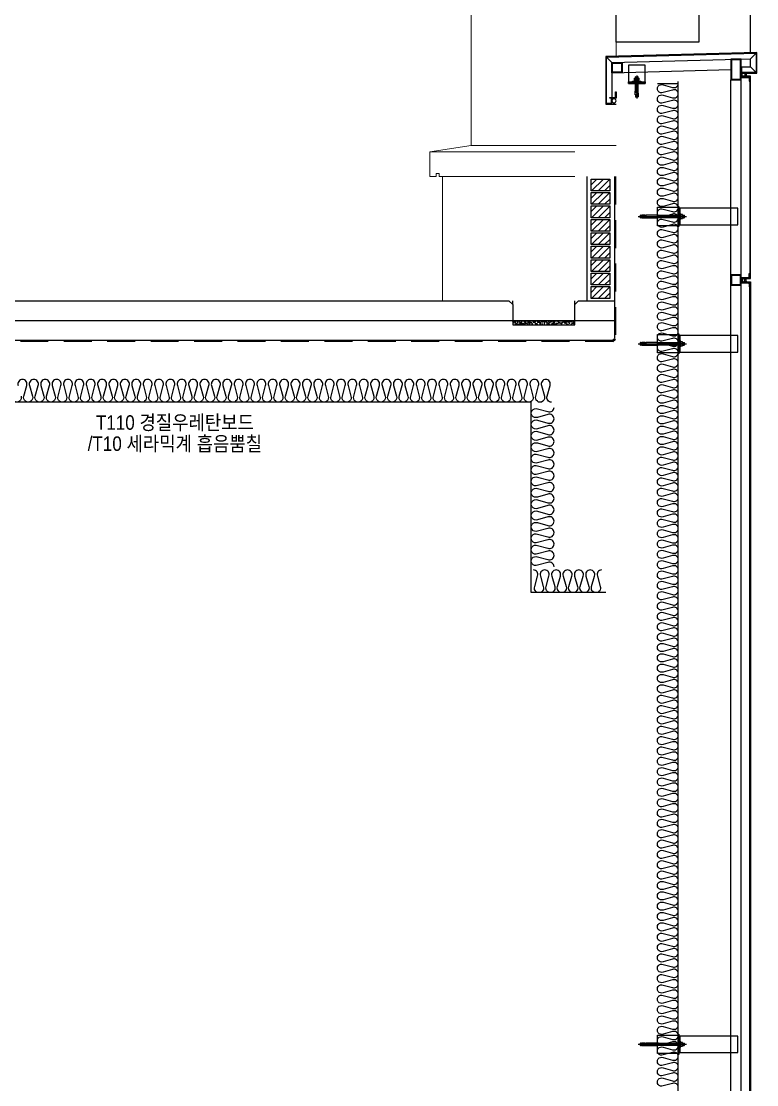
# Model space of a CAD drawing. Header units: millimetres. Extents: x 19868 to 801382, y -4805 to 85279.
# Drawn here: x 366712 to 370268, y 71291 to 76430 of the extents above; entities that cross this region are included whole.
import ezdxf
from ezdxf.enums import TextEntityAlignment as Align

# ---------------------------------------------------------------- set-up
doc = ezdxf.new("R2010")
doc.units = ezdxf.units.MM
doc.header["$LTSCALE"] = 250
doc.linetypes.add('HID', pattern=[2.8, 1.8, -1])
for name, color, linetype in [('0-Sheet', 7, 'Continuous'), ('A-ELE-4', 4, 'Continuous'), ('A-ELE-8', 8, 'Continuous'), ('A-ETC-8', 8, 'Continuous'), ('A-FIN', 6, 'Continuous'), ('A-FIN-8', 8, 'Continuous'), ('A-FIN-9', 7, 'Continuous'), ('A-HAT', 252, 'Continuous'), ('A-HAT-9', 9, 'Continuous'), ('A-HAT-WIREMESH', 9, 'g_mesh'), ('A-WALL', 3, 'Continuous'), ('A-WP', 1, 'HID'), ('ISL', 251, 'Continuous')]:
    doc.layers.add(name, color=color, linetype=linetype)
doc.layers.add('A-ELE-9', color=9, linetype='Continuous', lineweight=5)
doc.layers.add('NOPLOT', color=191, linetype='Continuous', plot=False)
doc.layers.add('NOPLOT-단열', color=225, linetype='Continuous', plot=False)
doc.styles.add('Gdim', font='')
doc.styles.get('Gdim').set_extended_font_data('Dotum')
doc.linetypes.add('g_mesh', pattern='A,10,-0.8,["X",Gdim,S=0.6,R=0,X=-0.15,Y=-0.3],-0.8', length=11.6)

# ---------------------------------------------------------------- blocks, each defined once
blk = doc.blocks.new('A$C17189e19')
at = {"layer": 'A-HAT-9'}
h = blk.add_hatch(dxfattribs=at)
h.set_pattern_fill('AR-SAND', color=256, scale=0.3)
h.set_pattern_definition([(37.5, (-113396.389, 321843.363), (-0.4800094, 14.6823971), [0, -11.5824, 0, -12.954, 0, -12.3825]), (7.5, (-113396.389, 321843.363), (13.4856985, 21.504753), [0, -6.2484, 0, -10.4394, 0, -4.0005]), (327.5, (-113405.761, 321843.363), (23.7297711, 0.04311554), [0, -3.81, 0, -13.716, 0, -17.907]), (317.5, (-113405.761, 321843.363), (22.9066936, 6.6878797), [0, -1.905, 0, -8.9916, 0, -10.287])])
h.paths.add_polyline_path([(0, -96), (300, -96), (300, -116), (0, -116)])
at = {"layer": 'A-FIN'}
for points in [[(-18, 0), (0, -18), (0, -116), (300, -116), (300, -18), (318, 0)], [(0, -96), (300, -96)]]:
    blk.add_lwpolyline(points, dxfattribs=at)
at = {"layer": 'NOPLOT'}
for p, q in [((0, -18), (0, 0)), ((300, -18), (300, 0))]:
    blk.add_line(p, q, dxfattribs=at)
blk = doc.blocks.new('A$C632c858f')
at = {"layer": 'A-ETC-8'}
blk.add_arc((-2.8, 0), 24, 341.8248, 18.1752, dxfattribs=at)
blk.add_ellipse((34, 0), major_axis=(7.59, 0), ratio=0.987937, dxfattribs=at)
blk = doc.blocks.new('A$Cae507117')
at = {"layer": 'A-ETC-8'}
for points in [[(-50, 0), (-50, -50), (0, -50), (0, 0)], [(-46.8, -3.2), (-46.8, -46.8), (-3.2, -46.8), (-3.2, -3.2)]]:
    blk.add_lwpolyline(points, close=True, dxfattribs=at)
blk = doc.blocks.new('너트 M12')
for p, q in [((-9, 0), (9, 0)), ((-9.5, -9), (-9.5, -0.5)), ((9, -9.5), (-9, -9.5)), ((0, -8.3), (0, -1.2)), ((9.5, -0.5), (9.5, -9))]:
    blk.add_line(p, q)
for centre, start, end in [((-9, -0.5), 90, 180), ((-9, -9), 180, 270), ((9, -0.5), 0, 90), ((9, -9), 270, 0)]:
    blk.add_arc(centre, 0.5, start, end)
at = {"extrusion": (0, 0, -1)}
for centre, major_axis, ratio, start_param, end_param in [((-4.8, -0.9), (-4.75, 0.31), 0.185359, -0.024388, 3.141593), ((4.8, -0.9), (4.75, 0.31), 0.185108, 3.141593, 6.30754), ((-4.8, -8.6), (4.75, 0.31), 0.187111, 0, 3.166211), ((4.8, -8.6), (-4.75, 0.31), 0.185991, 3.117121, 6.283185)]:
    blk.add_ellipse(centre, major_axis=major_axis, ratio=ratio, start_param=start_param, end_param=end_param, dxfattribs=at)
blk = doc.blocks.new('A$C5ebcaad0')
at = {"layer": 'A-ETC-8'}
for p, q in [((-449, -225), (-214, -225)), ((-439, -220.5), (-439, -229.5)), ((-437, -219), (-437.5, -219)), ((-437.5, -231), (-437, -231)), ((-426, -220.5), (-437, -219)), ((-437, -231), (-426, -229.5)), ((-431.6, -219.7), (-431.6, -221.5)), ((-431.6, -228.5), (-431.6, -230.2)), ((-431.1, -222.3), (-429.3, -223.5)), ((-431.1, -227.7), (-429.3, -226.5)), ((-415.6, -218.7), (-430.6, -218.7)), ((-430.6, -231.2), (-415.6, -231.2)), ((-421.1, -224), (-427.7, -224)), ((-421.1, -226), (-427.7, -226)), ((-426, -220.5), (-412, -220.5)), ((-426, -229.5), (-412, -229.5)), ((-420.6, -223.5), (-420.6, -223)), ((-420.6, -227), (-420.6, -226.5)), ((-416.6, -227), (-416.6, -223)), ((-415.6, -218.7), (-412.6, -218.7)), ((-415.6, -231.2), (-412.6, -231.2)), ((-412.6, -218.7), (-412.6, -231.2)), ((-412, -231), (-412, -219)), ((-409, -219), (-412, -219)), ((-412, -231), (-409, -231)), ((-409, -231), (-409, -219)), ((-355, -219), (-409, -219)), ((-409, -231), (-355, -231)), ((-355, -219), (-245.5, -219)), ((-245.5, -231), (-355, -231)), ((-234.2, -229.5), (-224, -229.5)), ((-234, -219), (-225.5, -219)), ((-234, -220.5), (-224, -220.5)), ((-234, -231), (-225.5, -231)), ((-225.5, -231), (-225.5, -219)), ((-224, -220.5), (-225.5, -219)), ((-224, -229.5), (-225.5, -231)), ((-224, -229.5), (-224, -220.5))]:
    blk.add_line(p, q, dxfattribs=at)
for points in [[(-255, -180.5), (-255, -269.5), (-355, -269.5), (-355, -180.5)], [(33.5, -185), (-251.5, -185), (-251.5, -265), (33.5, -265)], [(-251.5, -265), (-245.5, -265), (-245.5, -185), (-251.5, -185)], [(-245.5, -210), (-245.5, -240), (-243.5, -240), (-243.5, -210)]]:
    blk.add_lwpolyline(points, close=True, dxfattribs=at)
blk.add_lwpolyline([(-251.5, -177.5), (-251.5, -272.5, -0.414214), (-252.5, -273.5), (-255, -273.5), (-255, -176.5), (-252.5, -176.5, -0.414214)], format="xyb", close=True, dxfattribs=at)
for centre, radius, start, end in [((-437.5, -220.5), 1.5, 90, 180), ((-437.5, -229.5), 1.5, 180, 270), ((-430.6, -219.7), 1, 90, 180), ((-430.6, -221.5), 1, 180, 236.3099), ((-430.6, -228.5), 1, 123.6901, 180), ((-430.6, -230.2), 1, 180, 270), ((-427.7, -221), 3, 236.3099, 270), ((-427.7, -229), 3, 90, 123.6901), ((-421.1, -223.5), 0.5, 270, 0), ((-421.1, -226.5), 0.5, 0, 90), ((-418.6, -223), 2, 90, 180), ((-418.6, -227), 2, 180, 270), ((-418.6, -223), 2, 0, 90), ((-418.6, -227), 2, 270, 0)]:
    blk.add_arc(centre, radius, start, end, dxfattribs=at)
at = {"layer": 'A-ETC-8', "xscale": -1, "rotation": 90}
blk.add_blockref('너트 M12', (-243.5, -225), dxfattribs=at)
blk = doc.blocks.new('A$Cb620ea58')
at = {"layer": 'A-ELE-4', "elevation": 0}
blk.add_lwpolyline([(-944.3, 2610), (-1344.3, 2610), (-1344.3, -2240), (-944.3, -2240)], close=True, dxfattribs=at)
at = {"layer": 'A-ELE-8'}
blk.add_line((-1594.3, -2290, 0), (-1594.2, 2660, 0), dxfattribs=at)
at = {"layer": 'A-ELE-9'}
for p, q in [((-944.3, 2660, 0), (-944.3, -2308.6, 0)), ((-244.3, 2660, 0), (-244.3, -2740, 0))]:
    blk.add_line(p, q, dxfattribs=at)
blk = doc.blocks.new('M12-STUD ANCHOR')
at = {"layer": 'A-ETC-8'}
for p, q in [((28.7, 54.2), (28.7, -55.8)), ((17.8, 33.7), (17.8, 40.7)), ((28.2, 30.2), (18, 31.2)), ((18, 28.2), (18, 31.2)), ((18, 31.2), (29.2, 31.2)), ((28.2, 27.2), (18, 28.2)), ((28.7, 42.2), (19.2, 42.2)), ((28.7, 32.2), (19.2, 32.2)), ((22.7, 48), (23.9, 49.2)), ((34.7, 48), (22.7, 48)), ((22.7, -20.8), (22.7, 48)), ((23.3, 33.7), (23.3, 40.7)), ((33.5, 49.2), (23.9, 49.2)), ((23.9, -20.8), (23.9, 49.2)), ((28.2, 27.2), (28.2, 30.2)), ((39.5, 28.2), (28.2, 28.2)), ((28.7, 42.2), (38.2, 42.2)), ((28.7, 32.2), (38.2, 32.2)), ((29.2, 29.2), (29.2, 32.2)), ((39.5, 31.2), (29.2, 32.2)), ((39.5, 28.2), (29.2, 29.2)), ((33.5, 49.2), (34.7, 48)), ((33.5, -20.8), (33.5, 49.2)), ((34.2, 33.7), (34.2, 40.7)), ((34.7, -20.8), (34.7, 48)), ((39.5, 28.2), (39.5, 31.2)), ((39.7, 33.7), (39.7, 40.7)), ((20.5, -38.8), (21.7, -20.8)), ((28.7, -38.8), (20.5, -38.8)), ((21.7, -20.8), (24.3, -20.8)), ((22.7, -18.4), (34.7, -18.4)), ((22.7, -38.8), (22.7, -48.4)), ((22.7, -41.2), (34.7, -41.2)), ((22.7, -42.4), (34.7, -42.4)), ((22.7, -48.4), (28.7, -48.4)), ((28.7, -50.8), (22.7, -48.4)), ((28.7, -20.8), (24.8, -20.8)), ((25.8, -32.3), (32, -26.1)), ((26.2, -32.6), (32.3, -26.5)), ((31.1, -35.9), (27.5, -35.9)), ((31.1, -36.4), (27.5, -36.4)), ((35.7, -20.8), (28.7, -20.8)), ((31.1, -38.8), (28.7, -38.8)), ((28.7, -50.8), (34.7, -48.4)), ((34.7, -48.4), (28.7, -48.4)), ((32.3, -38.8), (36.9, -38.8)), ((34.7, -38.8), (34.7, -48.4)), ((36.9, -38.8), (35.7, -20.8))]:
    blk.add_line(p, q, dxfattribs=at)
for centre, radius, start, end in [((19.2, 40.7), 1.47, 90, 180), ((19.2, 33.7), 1.47, 180, 270), ((21.8, 40.7), 1.47, 360, 90), ((21.8, 33.7), 1.47, 270, 360), ((24.7, 40.7), 1.47, 90, 180), ((24.7, 33.7), 1.47, 180, 270), ((32.8, 40.7), 1.47, 360, 90), ((32.8, 33.7), 1.47, 270, 360), ((35.7, 40.7), 1.47, 90, 180), ((35.7, 33.7), 1.47, 180, 270), ((38.2, 40.7), 1.47, 360, 90), ((38.2, 33.7), 1.47, 270, 360), ((27.7, -21.9), 3.6, 161.9622, 315), ((27.7, -21.9), 3.12, 159.0667, 315), ((27.5, -34), 2.4, 135, 270), ((27.5, -34), 1.92, 135, 270), ((31.1, -25.3), 1.68, 315, 135), ((31.1, -25.3), 1.2, 315, 135), ((31.1, -37.6), 1.68, 314.4153, 90), ((31.1, -37.6), 1.2, 270, 90)]:
    blk.add_arc(centre, radius, start, end, dxfattribs=at)
blk = doc.blocks.new('A$C7453124a')
at = {"layer": 'A-ETC-8'}
for points in [[(-40, 88.4), (40, 88.4), (40, 0), (-40, 0)], [(-40, 8), (-40, 0), (40, 0), (40, 8)], [(-20, 8), (20, 8), (20, 12), (-20, 12)]]:
    blk.add_lwpolyline(points, close=True, dxfattribs=at)
blk.add_blockref('M12-STUD ANCHOR', (-28.7, -16.2), dxfattribs=at)
blk = doc.blocks.new('A$C74a2a393')
at = {"layer": 'A-ETC-8'}
for points in [[(-50, -100), (-50, 0), (0, 0), (0, -100)], [(-46.8, -96.8), (-46.8, -3.2), (-3.2, -3.2), (-3.2, -96.8)]]:
    blk.add_lwpolyline(points, close=True, dxfattribs=at)
blk = doc.blocks.new('A$Cfc30cc22')
at = {"layer": '0-Sheet'}
for p, q in [((47, -97), (47, 127.1)), ((50, 130), (50, -100)), ((8, -73), (8, -70)), ((8, -70), (20, -70)), ((20, -73), (8, -73)), ((20, -100), (20, -73)), ((50, -100), (20, -100)), ((23, -70), (23, -97)), ((23, -97), (47, -97))]:
    blk.add_line(p, q, dxfattribs=at)
at = {"layer": 'A-ETC-8'}
for p, q in [((-650, 120.1), (-677, 147)), ((20, 100.9), (-650, 120.1)), ((-650, 80), (-650, 120.1)), ((20, 100.9), (47, 127)), ((-677, 53), (-650, 80)), ((-608, 80), (-650, 80)), ((-608, 53), (-608, 80)), ((18.5, 50.9), (-555, 67.8)), ((20, 50.9), (20, -70))]:
    blk.add_line(p, q, dxfattribs=at)
blk.add_lwpolyline([(-642, 31), (-607, 31), (-607, 42), (-605, 42), (-605, 29), (-640.3, 29, -0.226541), (-644, 25.3), (-644, 10.6), (-646, 10.6), (-646, 27, 0.414214)], format="xyb", close=True, dxfattribs=at)
blk.add_lwpolyline([(0, -70), (30, -70), (30, -67), (3, -67), (3, -40), (0, -40)], close=True, dxfattribs=at)
blk.add_arc((10, -163.7), 64.5, 81.0843, 98.9157, dxfattribs=at)
blk.add_ellipse((10, -83.5), major_axis=(0, 10), ratio=0.999542, dxfattribs=at)
at = {"layer": 'A-FIN-9'}
for p, q in [((-680, 50), (-680, 150)), ((-680, 150), (50, 130)), ((47, 127), (-677, 147)), ((-677, 147), (-677, 53)), ((-677, 53), (-605, 53)), ((-605, 53), (-605, 43)), ((-608, 50), (-680, 50)), ((-608, 43), (-608, 50)), ((-605, 43), (-608, 43))]:
    blk.add_line(p, q, dxfattribs=at)
at = {"layer": 'A-ETC-8'}
for name, p in [('A$C74a2a393', (-555, 117.8)), ('A$C7453124a', (-100, 0)), ('A$Cae507117', (20, 100.9))]:
    blk.add_blockref(name, p, dxfattribs=at)
at = {"layer": 'A-ETC-8', "xscale": -1, "rotation": 180}
blk.add_blockref('A$C632c858f', (-650, 42.5), dxfattribs=at)

msp = doc.modelspace()

# ---------------------------------------------------------------- hatches: boundary and pattern name
at = {"layer": 'A-HAT', "lineweight": -3}
h = msp.add_hatch(dxfattribs=at)
h.set_pattern_fill('ANSI31', color=256, scale=7, style=0)
h.set_pattern_definition([(45, (245182.234, 77989.054), (-15.7154482, 15.7154482), [])])
h.paths.add_polyline_path([(369468.2, 75667.4), (369558.2, 75667.4), (369558.2, 75610.4), (369468.2, 75610.4)])
h = msp.add_hatch(dxfattribs=at)
h.set_pattern_fill('ANSI31', color=256, scale=7, style=0)
h.set_pattern_definition([(45, (245182.234, 77924.054), (-15.7154482, 15.7154482), [])])
h.paths.add_polyline_path([(369468.2, 75602.4), (369558.2, 75602.4), (369558.2, 75545.4), (369468.2, 75545.4)])
h = msp.add_hatch(dxfattribs=at)
h.set_pattern_fill('ANSI31', color=256, scale=7, style=0)
h.set_pattern_definition([(45, (245182.234, 77859.054), (-15.7154482, 15.7154482), [])])
h.paths.add_polyline_path([(369468.2, 75537.4), (369558.2, 75537.4), (369558.2, 75480.4), (369468.2, 75480.4)])
h = msp.add_hatch(dxfattribs=at)
h.set_pattern_fill('ANSI31', color=256, scale=7, style=0)
h.set_pattern_definition([(45, (245182.234, 77794.054), (-15.7154482, 15.7154482), [])])
h.paths.add_polyline_path([(369468.2, 75472.4), (369558.2, 75472.4), (369558.2, 75415.4), (369468.2, 75415.4)])
h = msp.add_hatch(dxfattribs=at)
h.set_pattern_fill('ANSI31', color=256, scale=7, style=0)
h.set_pattern_definition([(45, (245182.234, 77729.054), (-15.7154482, 15.7154482), [])])
h.paths.add_polyline_path([(369468.2, 75407.4), (369558.2, 75407.4), (369558.2, 75350.4), (369468.2, 75350.4)])
h = msp.add_hatch(dxfattribs=at)
h.set_pattern_fill('ANSI31', color=256, scale=7, style=0)
h.set_pattern_definition([(45, (245182.234, 77664.054), (-15.7154482, 15.7154482), [])])
h.paths.add_polyline_path([(369468.2, 75342.4), (369558.2, 75342.4), (369558.2, 75285.4), (369468.2, 75285.4)])
h = msp.add_hatch(dxfattribs=at)
h.set_pattern_fill('ANSI31', color=256, scale=7, style=0)
h.set_pattern_definition([(45, (245182.234, 77599.054), (-15.7154482, 15.7154482), [])])
h.paths.add_polyline_path([(369468.2, 75277.4), (369558.2, 75277.4), (369558.2, 75220.4), (369468.2, 75220.4)])
h = msp.add_hatch(dxfattribs=at)
h.set_pattern_fill('ANSI31', color=256, scale=7, style=0)
h.set_pattern_definition([(45, (245182.234, 77534.054), (-15.7154482, 15.7154482), [])])
h.paths.add_polyline_path([(369468.2, 75212.4), (369558.2, 75212.4), (369558.2, 75155.4), (369468.2, 75155.4)])
h = msp.add_hatch(dxfattribs=at)
h.set_pattern_fill('ANSI31', color=256, scale=7, style=0)
h.set_pattern_definition([(45, (245182.234, 77469.054), (-15.7154482, 15.7154482), [])])
h.paths.add_polyline_path([(369468.2, 75147.4), (369558.2, 75147.4), (369558.2, 75090.4), (369468.2, 75090.4)])

# ---------------------------------------------------------------- linework, layer by layer
at = {"layer": 'A-ELE-9'}
for p, q in [((369388.2, 75798.9, 0), (368688.2, 75798.9)), ((369588.2, 75828.9), (368888.2, 75828.9)), ((369388.2, 75678.9, 0), (368733.2, 75678.9))]:
    msp.add_line(p, q, dxfattribs=at)
for points in [[(368888.2, 75828.9), (368688.2, 75798.9), (368688.2, 75678.9), (368718.2, 75678.9), (368718.2, 75693.9), (368733.2, 75693.9), (368733.2, 75678.9)], [(368748.2, 75678.9), (368748.2, 75078.9)]]:
    msp.add_lwpolyline(points, dxfattribs=at)
at = {"layer": 'A-ETC-8'}
for p, q in [((370143.2, 51178.9), (370143.2, 76146.7)), ((370193.2, 51178.9), (370193.2, 76146.7))]:
    msp.add_line(p, q, dxfattribs=at)
for points in [[(370230.2, 75190.4), (370195.2, 75190.4), (370195.2, 75179.4), (370193.2, 75179.4), (370193.2, 75192.4), (370228.6, 75192.4, -0.226541), (370232.2, 75196.1), (370232.2, 75210.8), (370234.2, 75210.8), (370234.2, 75194.4, 0.414214)], [(370230.2, 75167.4), (370195.2, 75167.4), (370195.2, 75178.4), (370193.2, 75178.4), (370193.2, 75165.4), (370228.6, 75165.4, 0.226541), (370232.2, 75161.8), (370232.2, 75147.1), (370234.2, 75147.1), (370234.2, 75163.4, -0.414214)]]:
    msp.add_lwpolyline(points, format="xyb", close=True, dxfattribs=at)
at = {"layer": 'A-FIN'}
for p, q in [((369448.2, 75078.9), (369448.2, 75678.9)), ((344506.2, 75078.9), (369070.2, 75078.9)), ((369406.2, 75078.9), (369580.2, 75078.9))]:
    msp.add_line(p, q, dxfattribs=at)
for points in [[(370197.2, 75190.4), (370197.2, 75186.4), (370238.2, 75186.4), (370238.2, 76163.9), (370195.2, 76163.9), (370195.2, 76159.9), (370234.2, 76159.9), (370234.2, 75190.4), (370197.2, 75190.4)], [(370197.2, 75167.4), (370197.2, 75171.4), (370238.2, 75171.4), (370238.2, 71186.4), (370197.2, 71186.4), (370197.2, 71190.4), (370234.2, 71190.4), (370234.2, 75167.4), (370197.2, 75167.4)]]:
    msp.add_lwpolyline(points, close=True, dxfattribs=at)
at = {"layer": 'A-FIN-8'}
for p, q in [((369580.2, 75678.9), (369580.2, 74897.1)), ((369570, 74886.9), (343906.4, 74886.9)), ((369570, 74886.9), (369580.2, 74897.1))]:
    msp.add_line(p, q, dxfattribs=at)
at = {"layer": 'A-HAT-WIREMESH', "ltscale": 0.6}
msp.add_line((369580.2, 74982.9), (343996.2, 74982.9), dxfattribs=at)
at = {"layer": 'A-WALL'}
for points in [[(369558.2, 75667.4), (369558.2, 75610.4), (369468.2, 75610.4), (369468.2, 75667.4)], [(369558.2, 75602.4), (369558.2, 75545.4), (369468.2, 75545.4), (369468.2, 75602.4)], [(369558.2, 75537.4), (369558.2, 75480.4), (369468.2, 75480.4), (369468.2, 75537.4)], [(369558.2, 75472.4), (369558.2, 75415.4), (369468.2, 75415.4), (369468.2, 75472.4)], [(369558.2, 75407.4), (369558.2, 75350.4), (369468.2, 75350.4), (369468.2, 75407.4)], [(369558.2, 75342.4), (369558.2, 75285.4), (369468.2, 75285.4), (369468.2, 75342.4)], [(369558.2, 75277.4), (369558.2, 75220.4), (369468.2, 75220.4), (369468.2, 75277.4)], [(369558.2, 75212.4), (369558.2, 75155.4), (369468.2, 75155.4), (369468.2, 75212.4)], [(369558.2, 75147.4), (369558.2, 75090.4), (369468.2, 75090.4), (369468.2, 75147.4)]]:
    msp.add_lwpolyline(points, close=True, dxfattribs=at)
at = {"layer": 'A-WP', "ltscale": 0.3}
for p, q in [((369585.2, 75678.9), (369585.2, 74894.1)), ((369573.1, 74881.9), (343903.4, 74881.9)), ((369573.1, 74881.9), (369585.2, 74894.1))]:
    msp.add_line(p, q, dxfattribs=at)
at = {"layer": 'ISL'}
for p, q in [((369788.2, 76128.9), (369888.2, 76128.9)), ((369888.2, 50558.9), (369888.2, 76138.6))]:
    msp.add_line(p, q, dxfattribs=at)
for points in [[(369888.2, 71278.9, 0.524856), (369861.1, 71297.6), (369815.3, 71285.2, -1.449198), (369815.3, 71322.6), (369861.1, 71310.2, 0.524856), (369888.2, 71328.9, 0.524856), (369861.1, 71347.6), (369815.3, 71335.2, -1.449198), (369815.3, 71372.6), (369861.1, 71360.2, 0.524856), (369888.2, 71378.9, 0.524856), (369861.1, 71397.6), (369815.3, 71385.2, -1.449198), (369815.3, 71422.6), (369861.1, 71410.2, 0.524856), (369888.2, 71428.9, 0.524856), (369861.1, 71447.6), (369815.3, 71435.2, -1.449198), (369815.3, 71472.6), (369861.1, 71460.2, 0.524856), (369888.2, 71478.9, 0.524856), (369861.1, 71497.6), (369815.3, 71485.2, -1.449198), (369815.3, 71522.6), (369861.1, 71510.2, 0.524856), (369888.2, 71528.9, 0.524856), (369861.1, 71547.6), (369815.3, 71535.2, -1.449198), (369815.3, 71572.6), (369861.1, 71560.2, 0.524856), (369888.2, 71578.9, 0.524856), (369861.1, 71597.6), (369815.3, 71585.2, -1.449198), (369815.3, 71622.6), (369861.1, 71610.2, 0.524856), (369888.2, 71628.9, 0.524856), (369861.1, 71647.6), (369815.3, 71635.2, -1.449198), (369815.3, 71672.6), (369861.1, 71660.2, 0.524856), (369888.2, 71678.9, 0.524856), (369861.1, 71697.6), (369815.3, 71685.2, -1.449198), (369815.3, 71722.6), (369861.1, 71710.2, 0.524856), (369888.2, 71728.9, 0.524856), (369861.1, 71747.6), (369815.3, 71735.2, -1.449198), (369815.3, 71772.6), (369861.1, 71760.2, 0.524856), (369888.2, 71778.9, 0.524856), (369861.1, 71797.6), (369815.3, 71785.2, -1.449198), (369815.3, 71822.6), (369861.1, 71810.2, 0.524856), (369888.2, 71828.9, 0.524856), (369861.1, 71847.6), (369815.3, 71835.2, -1.449198), (369815.3, 71872.6), (369861.1, 71860.2, 0.524856), (369888.2, 71878.9, 0.524856), (369861.1, 71897.6), (369815.3, 71885.2, -1.449198), (369815.3, 71922.6), (369861.1, 71910.2, 0.524856), (369888.2, 71928.9, 0.524856), (369861.1, 71947.6), (369815.3, 71935.2, -1.449198), (369815.3, 71972.6), (369861.1, 71960.2, 0.524856), (369888.2, 71978.9, 0.524856), (369861.1, 71997.6), (369815.3, 71985.2, -1.449198), (369815.3, 72022.6), (369861.1, 72010.2, 0.524856), (369888.2, 72028.9, 0.524856), (369861.1, 72047.6), (369815.3, 72035.2, -1.449198), (369815.3, 72072.6), (369861.1, 72060.2, 0.524856), (369888.2, 72078.9, 0.524856), (369861.1, 72097.6), (369815.3, 72085.2, -1.449198), (369815.3, 72122.6), (369861.1, 72110.2, 0.524856), (369888.2, 72128.9, 0.524856), (369861.1, 72147.6), (369815.3, 72135.2, -1.449198), (369815.3, 72172.6), (369861.1, 72160.2, 0.524856), (369888.2, 72178.9, 0.524856), (369861.1, 72197.6), (369815.3, 72185.2, -1.449198), (369815.3, 72222.6), (369861.1, 72210.2, 0.524856), (369888.2, 72228.9, 0.524856), (369861.1, 72247.6), (369815.3, 72235.2, -1.449198), (369815.3, 72272.6), (369861.1, 72260.2, 0.524856), (369888.2, 72278.9, 0.524856), (369861.1, 72297.6), (369815.3, 72285.2, -1.449198), (369815.3, 72322.6), (369861.1, 72310.2, 0.524856), (369888.2, 72328.9, 0.524856), (369861.1, 72347.6), (369815.3, 72335.2, -1.449198), (369815.3, 72372.6), (369861.1, 72360.2, 0.524856), (369888.2, 72378.9, 0.524856), (369861.1, 72397.6), (369815.3, 72385.2, -1.449198), (369815.3, 72422.6), (369861.1, 72410.2, 0.524856), (369888.2, 72428.9, 0.524856), (369861.1, 72447.6), (369815.3, 72435.2, -1.449198), (369815.3, 72472.6), (369861.1, 72460.2, 0.524856), (369888.2, 72478.9, 0.524856), (369861.1, 72497.6), (369815.3, 72485.2, -1.449198), (369815.3, 72522.6), (369861.1, 72510.2, 0.524856), (369888.2, 72528.9, 0.524856), (369861.1, 72547.6), (369815.3, 72535.2, -1.449198), (369815.3, 72572.6), (369861.1, 72560.2, 0.524856), (369888.2, 72578.9, 0.524856), (369861.1, 72597.6), (369815.3, 72585.2, -1.449198), (369815.3, 72622.6), (369861.1, 72610.2, 0.524856), (369888.2, 72628.9, 0.524856), (369861.1, 72647.6), (369815.3, 72635.2, -1.449198), (369815.3, 72672.6), (369861.1, 72660.2, 0.524856), (369888.2, 72678.9, 0.524856), (369861.1, 72697.6), (369815.3, 72685.2, -1.449198), (369815.3, 72722.6), (369861.1, 72710.2, 0.524856), (369888.2, 72728.9, 0.524856), (369861.1, 72747.6), (369815.3, 72735.2, -1.449198), (369815.3, 72772.6), (369861.1, 72760.2, 0.524856), (369888.2, 72778.9, 0.524856), (369861.1, 72797.6), (369815.3, 72785.2, -1.449198), (369815.3, 72822.6), (369861.1, 72810.2, 0.524856), (369888.2, 72828.9, 0.524856), (369861.1, 72847.6), (369815.3, 72835.2, -1.449198), (369815.3, 72872.6), (369861.1, 72860.2, 0.524856), (369888.2, 72878.9, 0.524856), (369861.1, 72897.6), (369815.3, 72885.2, -1.449198), (369815.3, 72922.6), (369861.1, 72910.2, 0.524856), (369888.2, 72928.9, 0.524856), (369861.1, 72947.6), (369815.3, 72935.2, -1.449198), (369815.3, 72972.6), (369861.1, 72960.2, 0.524856), (369888.2, 72978.9, 0.524856), (369861.1, 72997.6), (369815.3, 72985.2, -1.449198), (369815.3, 73022.6), (369861.1, 73010.2, 0.524856), (369888.2, 73028.9, 0.524856), (369861.1, 73047.6), (369815.3, 73035.2, -1.449198), (369815.3, 73072.6), (369861.1, 73060.2, 0.524856), (369888.2, 73078.9, 0.524856), (369861.1, 73097.6), (369815.3, 73085.2, -1.449198), (369815.3, 73122.6), (369861.1, 73110.2, 0.524856), (369888.2, 73128.9, 0.524856), (369861.1, 73147.6), (369815.3, 73135.2, -1.449198), (369815.3, 73172.6), (369861.1, 73160.2, 0.524856), (369888.2, 73178.9, 0.524856), (369861.1, 73197.6), (369815.3, 73185.2, -1.449198), (369815.3, 73222.6), (369861.1, 73210.2, 0.524856), (369888.2, 73228.9, 0.524856), (369861.1, 73247.6), (369815.3, 73235.2, -1.449198), (369815.3, 73272.6), (369861.1, 73260.2, 0.524856), (369888.2, 73278.9, 0.524856), (369861.1, 73297.6), (369815.3, 73285.2, -1.449198), (369815.3, 73322.6), (369861.1, 73310.2, 0.524856), (369888.2, 73328.9, 0.524856), (369861.1, 73347.6), (369815.3, 73335.2, -1.449198), (369815.3, 73372.6), (369861.1, 73360.2, 0.524856), (369888.2, 73378.9, 0.524856), (369861.1, 73397.6), (369815.3, 73385.2, -1.449198), (369815.3, 73422.6), (369861.1, 73410.2, 0.524856), (369888.2, 73428.9, 0.524856), (369861.1, 73447.6), (369815.3, 73435.2, -1.449198), (369815.3, 73472.6), (369861.1, 73460.2, 0.524856), (369888.2, 73478.9, 0.524856), (369861.1, 73497.6), (369815.3, 73485.2, -1.449198), (369815.3, 73522.6), (369861.1, 73510.2, 0.524856), (369888.2, 73528.9, 0.524856), (369861.1, 73547.6), (369815.3, 73535.2, -1.449198), (369815.3, 73572.6), (369861.1, 73560.2, 0.524856), (369888.2, 73578.9, 0.524856), (369861.1, 73597.6), (369815.3, 73585.2, -1.449198), (369815.3, 73622.6), (369861.1, 73610.2, 0.524856), (369888.2, 73628.9, 0.524856), (369861.1, 73647.6), (369815.3, 73635.2, -1.449198), (369815.3, 73672.6), (369861.1, 73660.2, 0.524856), (369888.2, 73678.9, 0.524856), (369861.1, 73697.6), (369815.3, 73685.2, -1.449198), (369815.3, 73722.6), (369861.1, 73710.2, 0.524856), (369888.2, 73728.9, 0.524856), (369861.1, 73747.6), (369815.3, 73735.2, -1.449198), (369815.3, 73772.6), (369861.1, 73760.2, 0.524856), (369888.2, 73778.9, 0.524856), (369861.1, 73797.6), (369815.3, 73785.2, -1.449198), (369815.3, 73822.6), (369861.1, 73810.2, 0.524856), (369888.2, 73828.9, 0.524856), (369861.1, 73847.6), (369815.3, 73835.2, -1.449198), (369815.3, 73872.6), (369861.1, 73860.2, 0.524856), (369888.2, 73878.9, 0.524856), (369861.1, 73897.6), (369815.3, 73885.2, -1.449198), (369815.3, 73922.6), (369861.1, 73910.2, 0.524856), (369888.2, 73928.9, 0.524856), (369861.1, 73947.6), (369815.3, 73935.2, -1.449198), (369815.3, 73972.6), (369861.1, 73960.2, 0.524856), (369888.2, 73978.9, 0.524856), (369861.1, 73997.6), (369815.3, 73985.2, -1.449198), (369815.3, 74022.6), (369861.1, 74010.2, 0.524856), (369888.2, 74028.9, 0.524856), (369861.1, 74047.6), (369815.3, 74035.2, -1.449198), (369815.3, 74072.6), (369861.1, 74060.2, 0.524856), (369888.2, 74078.9, 0.524856), (369861.1, 74097.6), (369815.3, 74085.2, -1.449198), (369815.3, 74122.6), (369861.1, 74110.2, 0.524856), (369888.2, 74128.9, 0.524856), (369861.1, 74147.6), (369815.3, 74135.2, -1.449198), (369815.3, 74172.6), (369861.1, 74160.2, 0.524856), (369888.2, 74178.9, 0.524856), (369861.1, 74197.6), (369815.3, 74185.2, -1.449198), (369815.3, 74222.6), (369861.1, 74210.2, 0.524856), (369888.2, 74228.9, 0.524856), (369861.1, 74247.6), (369815.3, 74235.2, -1.449198), (369815.3, 74272.6), (369861.1, 74260.2, 0.524856), (369888.2, 74278.9, 0.524856), (369861.1, 74297.6), (369815.3, 74285.2, -1.449198), (369815.3, 74322.6), (369861.1, 74310.2, 0.524856), (369888.2, 74328.9, 0.524856), (369861.1, 74347.6), (369815.3, 74335.2, -1.449198), (369815.3, 74372.6), (369861.1, 74360.2, 0.524856), (369888.2, 74378.9, 0.524856), (369861.1, 74397.6), (369815.3, 74385.2, -1.449198), (369815.3, 74422.6), (369861.1, 74410.2, 0.524856), (369888.2, 74428.9, 0.524856), (369861.1, 74447.6), (369815.3, 74435.2, -1.449198), (369815.3, 74472.6), (369861.1, 74460.2, 0.524856), (369888.2, 74478.9, 0.524856), (369861.1, 74497.6), (369815.3, 74485.2, -1.449198), (369815.3, 74522.6), (369861.1, 74510.2, 0.524856), (369888.2, 74528.9, 0.524856), (369861.1, 74547.6), (369815.3, 74535.2, -1.449198), (369815.3, 74572.6), (369861.1, 74560.2, 0.524856), (369888.2, 74578.9, 0.524856), (369861.1, 74597.6), (369815.3, 74585.2, -1.449198), (369815.3, 74622.6), (369861.1, 74610.2, 0.524856), (369888.2, 74628.9, 0.524856), (369861.1, 74647.6), (369815.3, 74635.2, -1.449198), (369815.3, 74672.6), (369861.1, 74660.2, 0.524856), (369888.2, 74678.9, 0.524856), (369861.1, 74697.6), (369815.3, 74685.2, -1.449198), (369815.3, 74722.6), (369861.1, 74710.2, 0.524856), (369888.2, 74728.9, 0.524856), (369861.1, 74747.6), (369815.3, 74735.2, -1.449198), (369815.3, 74772.6), (369861.1, 74760.2, 0.524856), (369888.2, 74778.9, 0.524856), (369861.1, 74797.6), (369815.3, 74785.2, -1.449198), (369815.3, 74822.6), (369861.1, 74810.2, 0.524856), (369888.2, 74828.9, 0.524856), (369861.1, 74847.6), (369815.3, 74835.2, -1.449198), (369815.3, 74872.6), (369861.1, 74860.2, 0.524856), (369888.2, 74878.9, 0.524856), (369861.1, 74897.6), (369815.3, 74885.2, -1.449198), (369815.3, 74922.6), (369861.1, 74910.2, 0.524856), (369888.2, 74928.9, 0.524856), (369861.1, 74947.6), (369815.3, 74935.2, -1.449198), (369815.3, 74972.6), (369861.1, 74960.2, 0.524856), (369888.2, 74978.9, 0.524856), (369861.1, 74997.6), (369815.3, 74985.2, -1.449198), (369815.3, 75022.6), (369861.1, 75010.2, 0.524856), (369888.2, 75028.9, 0.524856), (369861.1, 75047.6), (369815.3, 75035.2, -1.449198), (369815.3, 75072.6), (369861.1, 75060.2, 0.524856), (369888.2, 75078.9, 0.524856), (369861.1, 75097.6), (369815.3, 75085.2, -1.449198), (369815.3, 75122.6), (369861.1, 75110.2, 0.524856), (369888.2, 75128.9, 0.524856), (369861.1, 75147.6), (369815.3, 75135.2, -1.449198), (369815.3, 75172.6), (369861.1, 75160.2, 0.524856), (369888.2, 75178.9, 0.524856), (369861.1, 75197.6), (369815.3, 75185.2, -1.449198), (369815.3, 75222.6), (369861.1, 75210.2, 0.524856), (369888.2, 75228.9, 0.524856), (369861.1, 75247.6), (369815.3, 75235.2, -1.449198), (369815.3, 75272.6), (369861.1, 75260.2, 0.524856), (369888.2, 75278.9, 0.524856), (369861.1, 75297.6), (369815.3, 75285.2, -1.449198), (369815.3, 75322.6), (369861.1, 75310.2, 0.524856), (369888.2, 75328.9, 0.524856), (369861.1, 75347.6), (369815.3, 75335.2, -1.449198), (369815.3, 75372.6), (369861.1, 75360.2, 0.524856), (369888.2, 75378.9, 0.524856), (369861.1, 75397.6), (369815.3, 75385.2, -1.449198), (369815.3, 75422.6), (369861.1, 75410.2, 0.524856), (369888.2, 75428.9, 0.524856), (369861.1, 75447.6), (369815.3, 75435.2, -1.449198), (369815.3, 75472.6), (369861.1, 75460.2, 0.524856), (369888.2, 75478.9, 0.524856), (369861.1, 75497.6), (369815.3, 75485.2, -1.449198), (369815.3, 75522.6), (369861.1, 75510.2, 0.524856), (369888.2, 75528.9, 0.524856), (369861.1, 75547.6), (369815.3, 75535.2, -1.449198), (369815.3, 75572.6), (369861.1, 75560.2, 0.524856), (369888.2, 75578.9, 0.524856), (369861.1, 75597.6), (369815.3, 75585.2, -1.449198), (369815.3, 75622.6), (369861.1, 75610.2, 0.524856), (369888.2, 75628.9, 0.524856), (369861.1, 75647.6), (369815.3, 75635.2, -1.449198), (369815.3, 75672.6), (369861.1, 75660.2, 0.524856), (369888.2, 75678.9, 0.524856), (369861.1, 75697.6), (369815.3, 75685.2, -1.449198), (369815.3, 75722.6), (369861.1, 75710.2, 0.524856), (369888.2, 75728.9, 0.524856), (369861.1, 75747.6), (369815.3, 75735.2, -1.449198), (369815.3, 75772.6), (369861.1, 75760.2, 0.524856), (369888.2, 75778.9, 0.524856), (369861.1, 75797.6), (369815.3, 75785.2, -1.449198), (369815.3, 75822.6), (369861.1, 75810.2, 0.524856), (369888.2, 75828.9, 0.524856), (369861.1, 75847.6), (369815.3, 75835.2, -1.449198), (369815.3, 75872.6), (369861.1, 75860.2, 0.524856), (369888.2, 75878.9, 0.524856), (369861.1, 75897.6), (369815.3, 75885.2, -1.449198), (369815.3, 75922.6), (369861.1, 75910.2, 0.524856), (369888.2, 75928.9, 0.524856), (369861.1, 75947.6), (369815.3, 75935.2, -1.449198), (369815.3, 75972.6), (369861.1, 75960.2, 0.524856), (369888.2, 75978.9, 0.524856), (369861.1, 75997.6), (369815.3, 75985.2, -1.449198), (369815.3, 76022.6), (369861.1, 76010.2, 0.524856), (369888.2, 76028.9, 0.524856), (369861.1, 76047.6), (369815.3, 76035.2, -1.449198), (369815.3, 76072.6), (369861.1, 76060.2, 0.524856), (369888.2, 76078.9, 0.524856), (369861.1, 76097.6), (369815.3, 76085.2, -1.449198), (369815.3, 76122.6), (369861.1, 76110.2, 0.524856), (369888.2, 76128.9)], [(369275.7, 74588.9, -0.524933), (369255.1, 74618.7), (369268.8, 74669.1, 0.524856), (369248.2, 74698.9, 0.524856), (369227.6, 74669.1), (369241.3, 74618.7, -1.449198), (369200.1, 74618.7), (369213.8, 74669.1, 0.524856), (369193.2, 74698.9, 0.524856), (369172.6, 74669.1), (369186.3, 74618.7, -1.449198), (369145.1, 74618.7), (369158.8, 74669.1, 0.524856), (369138.2, 74698.9, 0.524856), (369117.6, 74669.1), (369131.3, 74618.7, -1.449198), (369090.1, 74618.7), (369103.8, 74669.1, 0.524856), (369083.2, 74698.9, 0.524856), (369062.6, 74669.1), (369076.3, 74618.7, -1.449198), (369035.1, 74618.7), (369048.8, 74669.1, 0.524856), (369028.2, 74698.9, 0.524856), (369007.6, 74669.1), (369021.3, 74618.7, -1.449198), (368980.1, 74618.7), (368993.8, 74669.1, 0.524856), (368973.2, 74698.9, 0.524856), (368952.6, 74669.1), (368966.3, 74618.7, -1.449198), (368925.1, 74618.7), (368938.8, 74669.1, 0.524856), (368918.2, 74698.9, 0.524856), (368897.6, 74669.1), (368911.3, 74618.7, -1.449198), (368870.1, 74618.7), (368883.8, 74669.1, 0.524856), (368863.2, 74698.9, 0.524856), (368842.6, 74669.1), (368856.3, 74618.7, -1.449198), (368815.1, 74618.7), (368828.8, 74669.1, 0.524856), (368808.2, 74698.9, 0.524856), (368787.6, 74669.1), (368801.3, 74618.7, -1.449198), (368760.1, 74618.7), (368773.8, 74669.1, 0.524856), (368753.2, 74698.9, 0.524856), (368732.6, 74669.1), (368746.3, 74618.7, -1.449198), (368705.1, 74618.7), (368718.8, 74669.1, 0.524856), (368698.2, 74698.9, 0.524856), (368677.6, 74669.1), (368691.3, 74618.7, -1.449198), (368650.1, 74618.7), (368663.8, 74669.1, 0.524856), (368643.2, 74698.9, 0.524856), (368622.6, 74669.1), (368636.3, 74618.7, -1.449198), (368595.1, 74618.7), (368608.8, 74669.1, 0.524856), (368588.2, 74698.9, 0.524856), (368567.6, 74669.1), (368581.3, 74618.7, -1.449198), (368540.1, 74618.7), (368553.8, 74669.1, 0.524856), (368533.2, 74698.9, 0.524856), (368512.6, 74669.1), (368526.3, 74618.7, -1.449198), (368485.1, 74618.7), (368498.8, 74669.1, 0.524856), (368478.2, 74698.9, 0.524856), (368457.6, 74669.1), (368471.3, 74618.7, -1.449198), (368430.1, 74618.7), (368443.8, 74669.1, 0.524856), (368423.2, 74698.9, 0.524856), (368402.6, 74669.1), (368416.3, 74618.7, -1.449198), (368375.1, 74618.7), (368388.8, 74669.1, 0.524856), (368368.2, 74698.9, 0.524856), (368347.6, 74669.1), (368361.3, 74618.7, -1.449198), (368320.1, 74618.7), (368333.8, 74669.1, 0.524856), (368313.2, 74698.9, 0.524856), (368292.6, 74669.1), (368306.3, 74618.7, -1.449198), (368265.1, 74618.7), (368278.8, 74669.1, 0.524856), (368258.2, 74698.9, 0.524856), (368237.6, 74669.1), (368251.3, 74618.7, -1.449198), (368210.1, 74618.7), (368223.8, 74669.1, 0.524856), (368203.2, 74698.9, 0.524856), (368182.6, 74669.1), (368196.3, 74618.7, -1.449198), (368155.1, 74618.7), (368168.8, 74669.1, 0.524856), (368148.2, 74698.9, 0.524856), (368127.6, 74669.1), (368141.3, 74618.7, -1.449198), (368100.1, 74618.7), (368113.8, 74669.1, 0.524856), (368093.2, 74698.9, 0.524856), (368072.6, 74669.1), (368086.3, 74618.7, -1.449198), (368045.1, 74618.7), (368058.8, 74669.1, 0.524856), (368038.2, 74698.9, 0.524856), (368017.6, 74669.1), (368031.3, 74618.7, -1.449198), (367990.1, 74618.7), (368003.8, 74669.1, 0.524856), (367983.2, 74698.9, 0.524856), (367962.6, 74669.1), (367976.3, 74618.7, -1.449198), (367935.1, 74618.7), (367948.8, 74669.1, 0.524856), (367928.2, 74698.9, 0.524856), (367907.6, 74669.1), (367921.3, 74618.7, -1.449198), (367880.1, 74618.7), (367893.8, 74669.1, 0.524856), (367873.2, 74698.9, 0.524856), (367852.6, 74669.1), (367866.3, 74618.7, -1.449198), (367825.1, 74618.7), (367838.8, 74669.1, 0.524856), (367818.2, 74698.9, 0.524856), (367797.6, 74669.1), (367811.3, 74618.7, -1.449198), (367770.1, 74618.7), (367783.8, 74669.1, 0.524856), (367763.2, 74698.9, 0.524856), (367742.6, 74669.1), (367756.3, 74618.7, -1.449198), (367715.1, 74618.7), (367728.8, 74669.1, 0.524856), (367708.2, 74698.9, 0.524856), (367687.6, 74669.1), (367701.3, 74618.7, -1.449198), (367660.1, 74618.7), (367673.8, 74669.1, 0.524856), (367653.2, 74698.9, 0.524856), (367632.6, 74669.1), (367646.3, 74618.7, -1.449198), (367605.1, 74618.7), (367618.8, 74669.1, 0.524856), (367598.2, 74698.9, 0.524856), (367577.6, 74669.1), (367591.3, 74618.7, -1.449198), (367550.1, 74618.7), (367563.8, 74669.1, 0.524856), (367543.2, 74698.9, 0.524856), (367522.6, 74669.1), (367536.3, 74618.7, -1.449198), (367495.1, 74618.7), (367508.8, 74669.1, 0.524856), (367488.2, 74698.9, 0.524856), (367467.6, 74669.1), (367481.3, 74618.7, -1.449198), (367440.1, 74618.7), (367453.8, 74669.1, 0.524856), (367433.2, 74698.9, 0.524856), (367412.6, 74669.1), (367426.3, 74618.7, -1.449198), (367385.1, 74618.7), (367398.8, 74669.1, 0.524856), (367378.2, 74698.9, 0.524856), (367357.6, 74669.1), (367371.3, 74618.7, -1.449198), (367330.1, 74618.7), (367343.8, 74669.1, 0.524856), (367323.2, 74698.9, 0.524856), (367302.6, 74669.1), (367316.3, 74618.7, -1.449198), (367275.1, 74618.7), (367288.8, 74669.1, 0.524856), (367268.2, 74698.9, 0.524856), (367247.6, 74669.1), (367261.3, 74618.7, -1.449198), (367220.1, 74618.7), (367233.8, 74669.1, 0.524856), (367213.2, 74698.9, 0.524856), (367192.6, 74669.1), (367206.3, 74618.7, -1.449198), (367165.1, 74618.7), (367178.8, 74669.1, 0.524856), (367158.2, 74698.9, 0.524856), (367137.6, 74669.1), (367151.3, 74618.7, -1.449198), (367110.1, 74618.7), (367123.8, 74669.1, 0.524856), (367103.2, 74698.9, 0.524856), (367082.6, 74669.1), (367096.3, 74618.7, -1.449198), (367055.1, 74618.7), (367068.8, 74669.1, 0.524856), (367048.2, 74698.9, 0.524856), (367027.6, 74669.1), (367041.3, 74618.7, -1.449198), (367000.1, 74618.7), (367013.8, 74669.1, 0.524856), (366993.2, 74698.9, 0.524856), (366972.6, 74669.1), (366986.3, 74618.7, -1.449198), (366945.1, 74618.7), (366958.8, 74669.1, 0.524856), (366938.2, 74698.9, 0.524856), (366917.6, 74669.1), (366931.3, 74618.7, -1.449198), (366890.1, 74618.7), (366903.8, 74669.1, 0.524856), (366883.2, 74698.9, 0.524856), (366862.6, 74669.1), (366876.3, 74618.7, -1.449198), (366835.1, 74618.7), (366848.8, 74669.1, 0.524856), (366828.2, 74698.9, 0.524856), (366807.6, 74669.1), (366821.3, 74618.7, -1.449198), (366780.1, 74618.7), (366793.8, 74669.1, 0.524856), (366773.2, 74698.9, 0.524856), (366752.6, 74669.1), (366766.3, 74618.7, -1.449198), (366725.1, 74618.7), (366738.8, 74669.1, 0.524856), (366718.2, 74698.9, 0.524856), (366697.6, 74669.1)], [(366711.3, 74618.7, -1.449198), (366670.1, 74618.7)], [(369288.2, 73793.9, 0.524856), (369258.4, 73814.5), (369208, 73800.9, -1.449198), (369208, 73842), (369258.4, 73828.4, 0.524856), (369288.2, 73848.9, 0.524856), (369258.4, 73869.5), (369208, 73855.9, -1.449198), (369208, 73897), (369258.4, 73883.4, 0.524856), (369288.2, 73903.9, 0.524856), (369258.4, 73924.5), (369208, 73910.9, -1.449198), (369208, 73952), (369258.4, 73938.4, 0.524856), (369288.2, 73958.9, 0.524856), (369258.4, 73979.5), (369208, 73965.9, -1.449198), (369208, 74007), (369258.4, 73993.4, 0.524856), (369288.2, 74013.9, 0.524856), (369258.4, 74034.5), (369208, 74020.9, -1.449198), (369208, 74062), (369258.4, 74048.4, 0.524856), (369288.2, 74068.9, 0.524856), (369258.4, 74089.5), (369208, 74075.9, -1.449198), (369208, 74117), (369258.4, 74103.4, 0.524856), (369288.2, 74123.9, 0.524856), (369258.4, 74144.5), (369208, 74130.9, -1.449198), (369208, 74172), (369258.4, 74158.4, 0.524856), (369288.2, 74178.9, 0.524856), (369258.4, 74199.5), (369208, 74185.9, -1.449198), (369208, 74227), (369258.4, 74213.4, 0.524856), (369288.2, 74233.9, 0.524856), (369258.4, 74254.5), (369208, 74240.9, -1.449198), (369208, 74282), (369258.4, 74268.4, 0.524856), (369288.2, 74288.9, 0.524856), (369258.4, 74309.5), (369208, 74295.9, -1.449198), (369208, 74337), (369258.4, 74323.4, 0.524856), (369288.2, 74343.9, 0.524856), (369258.4, 74364.5), (369208, 74350.9, -1.449198), (369208, 74392), (369258.4, 74378.4, 0.524856), (369288.2, 74398.9, 0.524856), (369258.4, 74419.5), (369208, 74405.9, -1.449198), (369208, 74447), (369258.4, 74433.4, 0.524856), (369288.2, 74453.9, 0.524856), (369258.4, 74474.5), (369208, 74460.9, -1.449198), (369208, 74502), (369258.4, 74488.4, 0.524856), (369288.2, 74508.9, 0.524856), (369258.4, 74529.5), (369208, 74515.9, -1.449198), (369208, 74557), (369258.4, 74543.4, 0.524856), (369288.2, 74563.9)], [(369518.2, 73778.9, 0.524856), (369497.6, 73749.1), (369511.3, 73698.7, -0.524933), (369490.7, 73668.9, -0.524933), (369470.1, 73698.7), (369483.8, 73749.1, 0.524856), (369463.2, 73778.9, 0.524856), (369442.6, 73749.1), (369456.3, 73698.7, -1.449198), (369415.1, 73698.7), (369428.8, 73749.1, 0.524856), (369408.2, 73778.9, 0.524856), (369387.6, 73749.1), (369401.3, 73698.7, -1.449198), (369360.1, 73698.7), (369373.8, 73749.1, 0.524856), (369353.2, 73778.9, 0.524856), (369332.6, 73749.1), (369346.3, 73698.7, -1.449198), (369305.1, 73698.7), (369318.8, 73749.1, 0.524856), (369298.2, 73778.9, 0.524856), (369277.6, 73749.1), (369291.3, 73698.7, -1.449198), (369250.1, 73698.7), (369263.8, 73749.1, 0.524856), (369243.2, 73778.9, 0.524856), (369222.6, 73749.1), (369236.3, 73698.7, -1.449198), (369195.1, 73698.7), (369208.8, 73749.1, 0.524856), (369188.2, 73778.9)]]:
    msp.add_lwpolyline(points, format="xyb", dxfattribs=at)
msp.add_lwpolyline([(369538.2, 73668.9), (369178.2, 73668.9), (369178.2, 74588.9), (365398.2, 74588.9), (365398.2, 73468.9), (364378.2, 73468.9), (364378.2, 74588.9), (349498.2, 74588.9), (349498.2, 73468.9), (348278.2, 73468.9), (348278.2, 74588.9), (343998.2, 74588.9), (343998.2, 74068.9), (343478.2, 74068.9), (343478.2, 74788.9), (342478.2, 74788.9), (342478.2, 74898.9)], dxfattribs=at)

# ---------------------------------------------------------------- block references
at = {"layer": 'A-ETC-8'}
for p in [(370143.2, 75711.4), (370143.2, 75096.4), (370143.2, 71711.4)]:
    msp.add_blockref('A$C5ebcaad0', p, dxfattribs=at)
at = {"layer": 'A-ETC-8', "rotation": 180}
msp.add_blockref('A$Cae507117', (370143.2, 75153.9), dxfattribs=at)
at = {"layer": 'A-ETC-8', "xscale": -1}
msp.add_blockref('A$C632c858f', (370238.2, 75178.9), dxfattribs=at)
at = {"layer": 'A-FIN'}
msp.add_blockref('A$C17189e19', (369088.2, 75078.9), dxfattribs=at)
at = {"layer": 'A-FIN-9', "xscale": -1}
for name, p in [('A$Cb620ea58', (368644, 78568.9, 0)), ('A$Cfc30cc22', (369588.2, 76128.9))]:
    msp.add_blockref(name, p, dxfattribs=at)

# ---------------------------------------------------------------- texts
at = {"layer": 'NOPLOT-단열', "style": 'Gdim', "width": 0.9}
for s, p in [('T110 경질우레탄보드', (367455.2, 74490.9)), ('/T10 세라믹계 흡음뿜칠', (367455.2, 74388.8))]:
    msp.add_text(s, height=70, dxfattribs=at).set_placement(p, align=Align.MIDDLE_CENTER)

doc.saveas('drawing.dxf')
